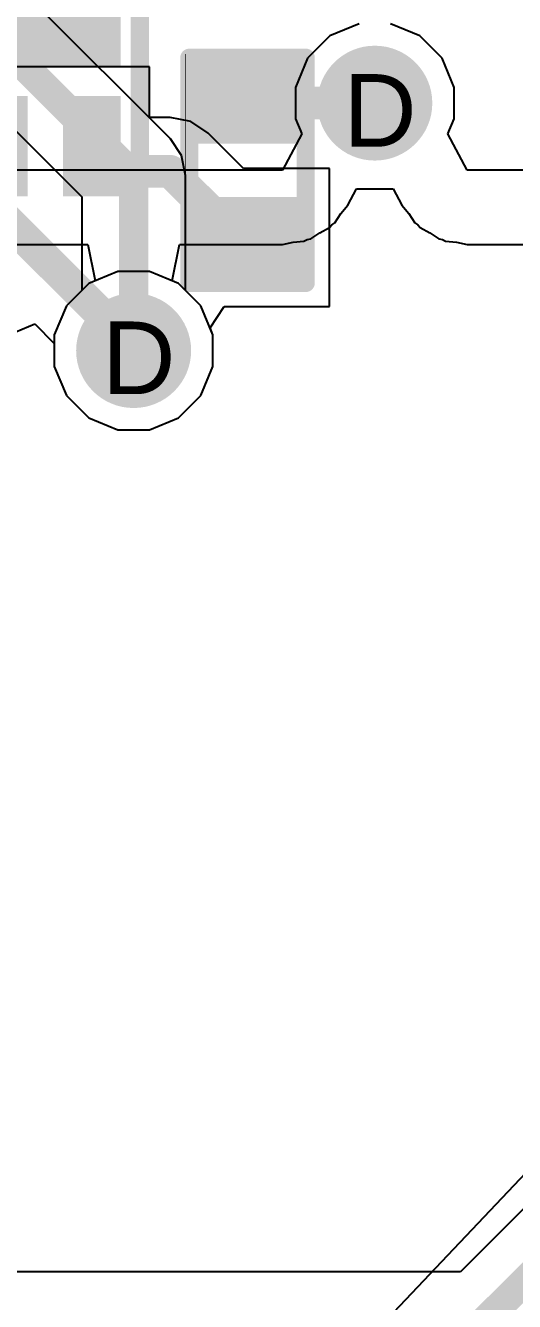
# Model space of a CAD drawing. Header units: inches. Extents: x 0 to 5032, y 0 to 5323.
# Drawn here: x 83.95 to 87.37, y 94.42 to 103.34 of the extents above; entities that cross this region are included whole.
import ezdxf

# ---------------------------------------------------------------- set-up
doc = ezdxf.new("R2010")
doc.units = ezdxf.units.IN
for name, color, linetype in [('Bottom Layer', 5, 'Continuous'), ('Bottom Solder', 6, 'Continuous'), ('Drill Drawing', 1, 'Continuous'), ('Layer 1', 16, 'Continuous'), ('Layer 2', 76, 'Continuous'), ('Top Layer', 1, 'Continuous'), ('Top Overlay', 2, 'Continuous'), ('Top Paste', 8, 'Continuous'), ('Top Solder', 216, 'Continuous'), ('Via Holes', 16, 'Continuous')]:
    doc.layers.add(name, color=color, linetype=linetype)
doc.styles.add('Arial', font='', dxfattribs={"height": 0.2})
doc.styles.get('Arial').set_extended_font_data('Arial')

# ---------------------------------------------------------------- blocks, each defined once
blk = doc.blocks.new('R___0402_158')
at = {"layer": 'Top Layer'}
for points in [[(-0.6985, -0.3175), (-0.6985, 0.3175), (-0.2413, 0.3175), (-0.2413, -0.3175)], [(0.2413, -0.3175), (0.2413, 0.3175), (0.6985, 0.3175), (0.6985, -0.3175)]]:
    blk.add_hatch(color=1, dxfattribs=at).paths.add_polyline_path(points)
at = {"layer": 'Top Paste'}
for points in [[(-0.6985, -0.3175), (-0.6985, 0.3175), (-0.2413, 0.3175), (-0.2413, -0.3175)], [(0.2413, -0.3175), (0.2413, 0.3175), (0.6985, 0.3175), (0.6985, -0.3175)]]:
    blk.add_hatch(color=8, dxfattribs=at).paths.add_polyline_path(points)
at = {"layer": 'Top Solder'}
for points in [[(-0.7535, -0.3725), (-0.7535, 0.3725), (-0.1863, 0.3725), (-0.1863, -0.3725)], [(0.1863, -0.3725), (0.1863, 0.3725), (0.7535, 0.3725), (0.7535, -0.3725)]]:
    blk.add_hatch(color=216, dxfattribs=at).paths.add_polyline_path(points)
at = {"layer": 'Top Overlay'}
for points in [[(0.7874, 0.4064, 0.127, 0.127, 0), (-0.7874, 0.4064, 0.127, 0.127, 0)], [(-0.7874, -0.4064, 0.127, 0.127, 0), (-0.7874, 0.4064, 0.127, 0.127, 0)], [(0.7874, -0.4064, 0.127, 0.127, 0), (0.7874, 0.4064, 0.127, 0.127, 0)], [(0.7874, -0.4064, 0.127, 0.127, 0), (-0.7874, -0.4064, 0.127, 0.127, 0)], [(0.8128, -0.4318, 0.00323, 0.00323, 0), (-0.8128, -0.4318, 0.00323, 0.00323, 0)]]:
    blk.add_lwpolyline(points, format="xyseb", dxfattribs=at)
for points in [[(-0.8191, 0.4064, 0.0635, 0.0635, 1), (-0.7556, 0.4064, 0.0635, 0.0635, 1)], [(-0.8191, 0.4064, 0.0635, 0.0635, 1), (-0.7556, 0.4064, 0.0635, 0.0635, 1)], [(0.7556, 0.4064, 0.0635, 0.0635, 1), (0.8191, 0.4064, 0.0635, 0.0635, 1)], [(0.7556, 0.4064, 0.0635, 0.0635, 1), (0.8191, 0.4064, 0.0635, 0.0635, 1)], [(-0.8191, -0.4064, 0.0635, 0.0635, 1), (-0.7556, -0.4064, 0.0635, 0.0635, 1)], [(-0.8191, -0.4064, 0.0635, 0.0635, 1), (-0.7556, -0.4064, 0.0635, 0.0635, 1)], [(0.7556, -0.4064, 0.0635, 0.0635, 1), (0.8191, -0.4064, 0.0635, 0.0635, 1)], [(0.7556, -0.4064, 0.0635, 0.0635, 1), (0.8191, -0.4064, 0.0635, 0.0635, 1)], [(-0.8136, -0.4318, 0.00161, 0.00161, 1), (-0.812, -0.4318, 0.00161, 0.00161, 1)], [(0.812, -0.4318, 0.00161, 0.00161, 1), (0.8136, -0.4318, 0.00161, 0.00161, 1)]]:
    blk.add_lwpolyline(points, format="xyseb", close=True, dxfattribs=at)
blk = doc.blocks.new('VSON_14_3_4_5__174')
at = {"layer": 'Top Layer'}
for points in [[(-1.1, 2.1), (-1.1, 1.8), (-1.7, 1.8), (-1.7, 2.1)], [(0.8, 2.1), (0.8, -2.1), (-0.8, -2.1), (-0.8, 2.1)], [(1.7, 2.1), (1.7, 1.8), (1.1, 1.8), (1.1, 2.1)], [(-1.1, 1.45), (-1.1, 1.15), (-1.7, 1.15), (-1.7, 1.45)], [(1.7, 1.45), (1.7, 1.15), (1.1, 1.15), (1.1, 1.45)], [(-1.1, 0.8), (-1.1, 0.5), (-1.7, 0.5), (-1.7, 0.8)], [(1.7, 0.8), (1.7, 0.5), (1.1, 0.5), (1.1, 0.8)], [(-1.1, 0.15), (-1.1, -0.15), (-1.7, -0.15), (-1.7, 0.15)], [(1.7, 0.15), (1.7, -0.15), (1.1, -0.15), (1.1, 0.15)], [(-1.1, -0.5), (-1.1, -0.8), (-1.7, -0.8), (-1.7, -0.5)], [(1.7, -0.5), (1.7, -0.8), (1.1, -0.8), (1.1, -0.5)], [(-1.1, -1.15), (-1.1, -1.45), (-1.7, -1.45), (-1.7, -1.15)], [(1.7, -1.15), (1.7, -1.45), (1.1, -1.45), (1.1, -1.15)], [(-1.1, -1.8), (-1.1, -2.1), (-1.7, -2.1), (-1.7, -1.8)], [(1.7, -1.8), (1.7, -2.1), (1.1, -2.1), (1.1, -1.8)]]:
    blk.add_hatch(color=1, dxfattribs=at).paths.add_polyline_path(points)
at = {"layer": 'Top Solder'}
for points in [[(-1.0492, 2.1508), (-1.0492, 1.7492), (-1.7508, 1.7492), (-1.7508, 2.1508)], [(0.8508, 2.1508), (0.8508, -2.1508), (-0.8508, -2.1508), (-0.8508, 2.1508)], [(1.7508, 2.1508), (1.7508, 1.7492), (1.0492, 1.7492), (1.0492, 2.1508)], [(-1.0492, 1.5008), (-1.0492, 1.0992), (-1.7508, 1.0992), (-1.7508, 1.5008)], [(1.7508, 1.5008), (1.7508, 1.0992), (1.0492, 1.0992), (1.0492, 1.5008)], [(-1.0492, 0.8508), (-1.0492, 0.4492), (-1.7508, 0.4492), (-1.7508, 0.8508)], [(1.7508, 0.8508), (1.7508, 0.4492), (1.0492, 0.4492), (1.0492, 0.8508)], [(-1.0492, 0.2008), (-1.0492, -0.2008), (-1.7508, -0.2008), (-1.7508, 0.2008)], [(1.7508, 0.2008), (1.7508, -0.2008), (1.0492, -0.2008), (1.0492, 0.2008)], [(-1.0492, -0.4492), (-1.0492, -0.8508), (-1.7508, -0.8508), (-1.7508, -0.4492)], [(1.7508, -0.4492), (1.7508, -0.8508), (1.0492, -0.8508), (1.0492, -0.4492)], [(-1.0492, -1.0992), (-1.0492, -1.5008), (-1.7508, -1.5008), (-1.7508, -1.0992)], [(1.7508, -1.0992), (1.7508, -1.5008), (1.0492, -1.5008), (1.0492, -1.0992)], [(-1.0492, -1.7492), (-1.0492, -2.1508), (-1.7508, -2.1508), (-1.7508, -1.7492)], [(1.7508, -1.7492), (1.7508, -2.1508), (1.0492, -2.1508), (1.0492, -1.7492)]]:
    blk.add_hatch(color=216, dxfattribs=at).paths.add_polyline_path(points)
at = {"layer": 'Top Overlay'}
for points in [[(-1.4986, 2.286, 0.127, 0.127, 0), (1.4732, 2.286, 0.127, 0.127, 0)], [(-1.9736, 2.0673, 0.127, 0.127, 0), (-1.9736, 1.8133, 0.127, 0.127, 0)], [(-1.9736, 2.0673, 0.127, 0.127, 0), (-1.8466, 1.9403, 0.127, 0.127, 0)], [(-1.8466, 1.9403, 0.127, 0.127, 0), (-1.9736, 1.8133, 0.127, 0.127, 0)], [(-1.4986, -2.286, 0.127, 0.127, 0), (1.4732, -2.286, 0.127, 0.127, 0)]]:
    blk.add_lwpolyline(points, format="xyseb", dxfattribs=at)
for points in [[(-1.5304, 2.286, 0.0635, 0.0635, 1), (-1.4668, 2.286, 0.0635, 0.0635, 1)], [(1.4414, 2.286, 0.0635, 0.0635, 1), (1.505, 2.286, 0.0635, 0.0635, 1)], [(-2.0053, 2.0673, 0.0635, 0.0635, 1), (-1.9418, 2.0673, 0.0635, 0.0635, 1)], [(-2.0053, 2.0673, 0.0635, 0.0635, 1), (-1.9418, 2.0673, 0.0635, 0.0635, 1)], [(-1.8783, 1.9403, 0.0635, 0.0635, 1), (-1.8148, 1.9403, 0.0635, 0.0635, 1)], [(-1.8783, 1.9403, 0.0635, 0.0635, 1), (-1.8148, 1.9403, 0.0635, 0.0635, 1)], [(-2.0053, 1.8133, 0.0635, 0.0635, 1), (-1.9418, 1.8133, 0.0635, 0.0635, 1)], [(-2.0053, 1.8133, 0.0635, 0.0635, 1), (-1.9418, 1.8133, 0.0635, 0.0635, 1)], [(-1.5304, -2.286, 0.0635, 0.0635, 1), (-1.4668, -2.286, 0.0635, 0.0635, 1)], [(1.4414, -2.286, 0.0635, 0.0635, 1), (1.505, -2.286, 0.0635, 0.0635, 1)]]:
    blk.add_lwpolyline(points, format="xyseb", close=True, dxfattribs=at)

msp = doc.modelspace()

# ---------------------------------------------------------------- hatches: boundary and pattern name
at = {"layer": 'Bottom Layer'}
h = msp.add_hatch(color=5, dxfattribs=at)
edge = h.paths.add_edge_path()
edge.add_arc((86.3935, 102.7994), 0.3, 0, 360)
h = msp.add_hatch(color=5, dxfattribs=at)
edge = h.paths.add_edge_path()
edge.add_arc((84.709, 101.0694), 0.3, 0, 360)
at = {"layer": 'Bottom Solder'}
h = msp.add_hatch(color=6, dxfattribs=at)
edge = h.paths.add_edge_path()
edge.add_arc((86.3935, 102.7994), 0.4016, 0, 360)
h = msp.add_hatch(color=6, dxfattribs=at)
edge = h.paths.add_edge_path()
edge.add_arc((84.709, 101.0694), 0.4016, 0, 360)
at = {"layer": 'Layer 1'}
h = msp.add_hatch(color=16, dxfattribs=at)
edge = h.paths.add_edge_path()
edge.add_arc((86.3935, 102.7994), 0.3, 0, 360)
h = msp.add_hatch(color=16, dxfattribs=at)
edge = h.paths.add_edge_path()
edge.add_arc((84.709, 101.0694), 0.3, 0, 360)
at = {"layer": 'Layer 2'}
h = msp.add_hatch(color=76, dxfattribs=at)
edge = h.paths.add_edge_path()
edge.add_arc((86.3935, 102.7994), 0.3, 0, 360)
h = msp.add_hatch(color=76, dxfattribs=at)
edge = h.paths.add_edge_path()
edge.add_arc((84.709, 101.0694), 0.3, 0, 360)
at = {"layer": 'Top Layer'}
h = msp.add_hatch(color=1, dxfattribs=at)
edge = h.paths.add_edge_path()
edge.add_arc((86.3935, 102.7994), 0.3, 0, 360)
h = msp.add_hatch(color=1, dxfattribs=at)
edge = h.paths.add_edge_path()
edge.add_arc((84.709, 101.0694), 0.3, 0, 360)
at = {"layer": 'Top Solder'}
h = msp.add_hatch(color=216, dxfattribs=at)
edge = h.paths.add_edge_path()
edge.add_arc((86.3935, 102.7994), 0.4016, 0, 360)
h = msp.add_hatch(color=216, dxfattribs=at)
edge = h.paths.add_edge_path()
edge.add_arc((84.709, 101.0694), 0.4016, 0, 360)
at = {"layer": 'Via Holes'}
h = msp.add_hatch(color=7, dxfattribs=at)
edge = h.paths.add_edge_path()
edge.add_arc((86.3935, 102.7994), 0.15, 0, 360)
h = msp.add_hatch(color=7, dxfattribs=at)
edge = h.paths.add_edge_path()
edge.add_arc((84.709, 101.0694), 0.15, 0, 360)

# ---------------------------------------------------------------- linework, layer by layer
at = {"layer": 'Bottom Layer'}
for p, q in [((84.9654, 102.5504), (84.0222, 103.4936)), ((83.6156, 102.8747), (84.3465, 102.1438)), ((85.044, 102.4327), (84.9654, 102.5504)), ((84.9654, 102.5504), (84.9654, 102.5504)), ((85.0716, 102.294), (85.044, 102.4327)), ((85.0716, 101.4903), (85.0716, 102.294)), ((84.3465, 102.1438), (84.3465, 101.4903)), ((84.3465, 101.4903), (84.2394, 101.3832)), ((85.1787, 101.3832), (85.0716, 101.4903)), ((84.2394, 101.3832), (84.155, 101.1796)), ((85.263, 101.1796), (85.1787, 101.3832)), ((84.155, 101.1796), (84.155, 100.9592)), ((85.263, 100.9592), (85.263, 101.1796)), ((84.155, 100.9592), (84.2394, 100.7556)), ((85.1787, 100.7556), (85.263, 100.9592)), ((84.2394, 100.7556), (84.3952, 100.5998)), ((85.0228, 100.5998), (85.1787, 100.7556)), ((84.3952, 100.5998), (84.5988, 100.5154)), ((84.8192, 100.5154), (85.0228, 100.5998)), ((84.5988, 100.5154), (84.8192, 100.5154)), ((87.8681, 95.5053), (86.9919, 94.6291)), ((86.9919, 94.6291), (81.8124, 94.6291))]:
    msp.add_line(p, q, dxfattribs=at)
for points in [[(83.7658, 103.2372, 0.2032, 0.2032, 0), (84.709, 102.294, 0.2032, 0.2032, 0)], [(84.709, 101.0694, 0.2032, 0.2032, 0), (84.709, 102.294, 0.2032, 0.2032, 0)], [(87.1421, 94.2666, 0.2032, 0.2032, 0), (88.2307, 95.3552, 0.2032, 0.2032, 0)]]:
    msp.add_lwpolyline(points, format="xyseb", dxfattribs=at)
for points in [[(84.6582, 102.294, 0.1016, 0.1016, 1), (84.7598, 102.294, 0.1016, 0.1016, 1)], [(84.6582, 102.294, 0.1016, 0.1016, 1), (84.7598, 102.294, 0.1016, 0.1016, 1)], [(84.6582, 101.0694, 0.1016, 0.1016, 1), (84.7598, 101.0694, 0.1016, 0.1016, 1)]]:
    msp.add_lwpolyline(points, format="xyseb", close=True, dxfattribs=at)
at = {"layer": 'Layer 1'}
for p, q in [((84.5988, 101.6234), (84.3952, 101.5391)), ((84.8192, 101.6234), (84.5988, 101.6234)), ((85.0228, 101.5391), (84.8192, 101.6234)), ((84.3952, 101.5391), (84.2394, 101.3832)), ((85.1787, 101.3832), (85.0228, 101.5391)), ((84.2394, 101.3832), (84.155, 101.1796)), ((85.263, 101.1796), (85.1787, 101.3832)), ((84.155, 101.1796), (84.155, 100.9592)), ((85.263, 100.9592), (85.263, 101.1796)), ((84.155, 100.9592), (84.2394, 100.7556)), ((85.1787, 100.7556), (85.263, 100.9592)), ((84.2394, 100.7556), (84.3952, 100.5998)), ((85.0228, 100.5998), (85.1787, 100.7556)), ((84.3952, 100.5998), (84.5988, 100.5154)), ((84.8192, 100.5154), (85.0228, 100.5998)), ((84.5988, 100.5154), (84.8192, 100.5154))]:
    msp.add_line(p, q, dxfattribs=at)
at = {"layer": 'Layer 2'}
for p, q in [((86.2833, 103.3534), (86.0797, 103.2691)), ((86.7073, 103.2691), (86.5037, 103.3534)), ((86.0797, 103.2691), (85.9238, 103.1132)), ((86.8632, 103.1132), (86.7073, 103.2691)), ((85.9238, 103.1132), (85.8395, 102.9096)), ((86.9475, 102.9096), (86.8632, 103.1132)), ((85.8395, 102.9096), (85.8395, 102.6892)), ((86.9475, 102.6892), (86.9475, 102.9096)), ((85.8395, 102.6892), (85.8832, 102.5837)), ((86.9038, 102.5837), (86.9475, 102.6892)), ((85.8832, 102.5837), (85.7478, 102.3297)), ((87.0392, 102.3297), (86.9038, 102.5837)), ((85.7478, 102.3297), (82.4669, 102.3297)), ((100.2927, 102.3297), (87.0392, 102.3297)), ((86.2049, 102.0861), (86.2658, 102.2004)), ((86.2658, 102.2004), (86.5212, 102.2004)), ((86.5212, 102.2004), (86.5821, 102.0861)), ((86.1565, 102.027), (86.2049, 102.0861)), ((86.5821, 102.0861), (86.6305, 102.027)), ((86.1141, 101.9635), (86.1565, 102.027)), ((86.6305, 102.027), (86.6729, 101.9635)), ((85.946, 101.8512), (86.0096, 101.8937)), ((86.0096, 101.8937), (86.0769, 101.9298)), ((86.0769, 101.9298), (86.093, 101.9494)), ((86.093, 101.9494), (86.1141, 101.9635)), ((86.6729, 101.9635), (86.694, 101.9494)), ((86.694, 101.9494), (86.7101, 101.9298)), ((86.7101, 101.9298), (86.7774, 101.8937)), ((86.7774, 101.8937), (86.841, 101.8512)), ((82.9848, 101.8118), (84.3898, 101.8118)), ((84.3898, 101.8118), (84.4404, 101.5578)), ((84.9777, 101.5578), (85.0282, 101.8118)), ((85.0282, 101.8118), (85.7478, 101.8118)), ((85.7478, 101.8118), (85.8227, 101.8267)), ((85.8227, 101.8267), (85.8988, 101.8343)), ((85.8988, 101.8343), (85.9211, 101.8463)), ((85.9211, 101.8463), (85.946, 101.8512)), ((86.841, 101.8512), (86.8659, 101.8463)), ((86.8659, 101.8463), (86.8882, 101.8343)), ((86.8882, 101.8343), (86.9643, 101.8267)), ((86.9643, 101.8267), (87.0392, 101.8118)), ((87.0392, 101.8118), (99.7748, 101.8118)), ((84.3952, 101.5391), (84.2394, 101.3832)), ((84.4404, 101.5578), (84.3952, 101.5391)), ((85.0228, 101.5391), (84.9777, 101.5578)), ((85.1787, 101.3832), (85.0228, 101.5391)), ((84.2394, 101.3832), (84.155, 101.1796)), ((85.263, 101.1796), (85.1787, 101.3832)), ((84.155, 101.1796), (84.155, 100.9592)), ((85.263, 100.9592), (85.263, 101.1796)), ((84.155, 100.9592), (84.2394, 100.7556)), ((85.1787, 100.7556), (85.263, 100.9592)), ((84.2394, 100.7556), (84.3952, 100.5998)), ((85.0228, 100.5998), (85.1787, 100.7556)), ((84.3952, 100.5998), (84.5988, 100.5154)), ((84.8192, 100.5154), (85.0228, 100.5998)), ((84.5988, 100.5154), (84.8192, 100.5154))]:
    msp.add_line(p, q, dxfattribs=at)
at = {"layer": 'Top Layer'}
for p, q in [((84.8209, 103.0534), (81.9919, 103.0534)), ((84.8209, 102.6985), (84.8209, 103.0534)), ((84.9638, 102.6985), (84.8209, 102.6985)), ((85.1075, 102.6699), (84.9638, 102.6985)), ((85.2293, 102.5885), (85.1075, 102.6699)), ((85.4756, 102.3422), (85.2293, 102.5885)), ((86.076, 102.3422), (85.4756, 102.3422)), ((86.076, 101.377), (86.076, 102.3422)), ((85.2425, 101.2292), (85.3413, 101.377)), ((85.3413, 101.377), (86.076, 101.377)), ((83.8408, 101.1818), (84.0186, 101.2554)), ((84.0186, 101.2554), (84.155, 101.119)), ((85.263, 101.1796), (85.2425, 101.2292)), ((85.263, 100.9592), (85.263, 101.1796)), ((84.155, 101.119), (84.155, 100.9592)), ((84.155, 100.9592), (84.2394, 100.7556)), ((85.1787, 100.7556), (85.263, 100.9592)), ((84.2394, 100.7556), (84.3952, 100.5998)), ((85.0228, 100.5998), (85.1787, 100.7556)), ((84.3952, 100.5998), (84.5988, 100.5154)), ((84.8192, 100.5154), (85.0228, 100.5998)), ((84.5988, 100.5154), (84.8192, 100.5154))]:
    msp.add_line(p, q, dxfattribs=at)
for points in [[(85.5161, 102.7994, 0.2286, 0.2286, 0), (86.3935, 102.7994, 0.2286, 0.2286, 0)], [(84.4169, 102.3587, 0.2286, 0.2286, 0), (84.4169, 102.4994, 0.2286, 0.2286, 0)], [(84.4169, 102.3587, 0.2286, 0.2286, 0), (84.4526, 102.323, 0.2286, 0.2286, 0)], [(84.4526, 102.323, 0.2286, 0.2286, 0), (84.9638, 102.323, 0.2286, 0.2286, 0)], [(84.9638, 102.323, 0.2286, 0.2286, 0), (85.4272, 101.8596, 0.2286, 0.2286, 0)], [(83.7752, 102.0299, 0.2286, 0.2286, 0), (84.7475, 101.0576, 0.2286, 0.2286, 0)], [(85.4272, 101.8596, 0.2286, 0.2286, 0), (85.5161, 101.8596, 0.2286, 0.2286, 0)]]:
    msp.add_lwpolyline(points, format="xyseb", dxfattribs=at)
for points in [[(85.4589, 102.7994, 0.1143, 0.1143, 1), (85.5732, 102.7994, 0.1143, 0.1143, 1)], [(86.3364, 102.7994, 0.1143, 0.1143, 1), (86.4507, 102.7994, 0.1143, 0.1143, 1)], [(84.3597, 102.4994, 0.1143, 0.1143, 1), (84.4741, 102.4994, 0.1143, 0.1143, 1)], [(84.3597, 102.3587, 0.1143, 0.1143, 1), (84.4741, 102.3587, 0.1143, 0.1143, 1)], [(84.3597, 102.3587, 0.1143, 0.1143, 1), (84.4741, 102.3587, 0.1143, 0.1143, 1)], [(84.3954, 102.323, 0.1143, 0.1143, 1), (84.5097, 102.323, 0.1143, 0.1143, 1)], [(84.3954, 102.323, 0.1143, 0.1143, 1), (84.5097, 102.323, 0.1143, 0.1143, 1)], [(84.9066, 102.323, 0.1143, 0.1143, 1), (85.0209, 102.323, 0.1143, 0.1143, 1)], [(84.9066, 102.323, 0.1143, 0.1143, 1), (85.0209, 102.323, 0.1143, 0.1143, 1)], [(85.37, 101.8596, 0.1143, 0.1143, 1), (85.4843, 101.8596, 0.1143, 0.1143, 1)], [(85.37, 101.8596, 0.1143, 0.1143, 1), (85.4843, 101.8596, 0.1143, 0.1143, 1)], [(85.4589, 101.8596, 0.1143, 0.1143, 1), (85.5732, 101.8596, 0.1143, 0.1143, 1)], [(84.6904, 101.0576, 0.1143, 0.1143, 1), (84.8047, 101.0576, 0.1143, 0.1143, 1)]]:
    msp.add_lwpolyline(points, format="xyseb", close=True, dxfattribs=at)
at = {"layer": 'Top Solder'}
msp.add_line((3.1151, 6.1617), (5032.3394, 5323.2371), dxfattribs=at)

# ---------------------------------------------------------------- block references
for name, p, rotation in [('VSON_14_3_4_5__174', (82.4669, 103.8994), 90), ('R___0402_158', (85.5045, 102.3295), 270)]:
    msp.add_blockref(name, p, dxfattribs=dict(rotation=rotation))

# ---------------------------------------------------------------- texts
at = {"layer": 'Drill Drawing', "style": 'Arial'}
for p in [(86.1734, 102.4947), (84.4889, 100.7647)]:
    msp.add_text('D', height=0.508, dxfattribs=at).set_placement(p)

doc.saveas('drawing.dxf')
